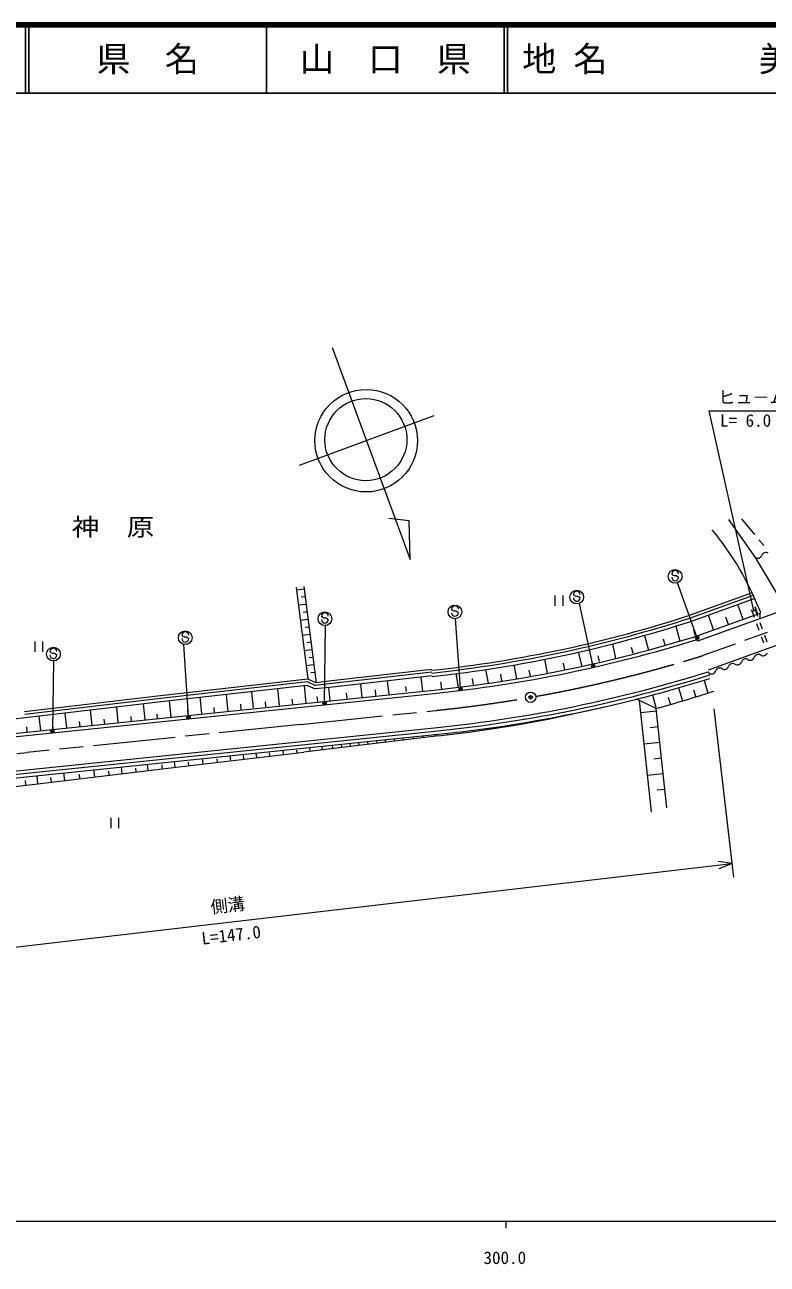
# Model space of a CAD drawing. Units: millimetres, scale not verified. Extents: x 40000 to 680000, y 20000 to 380000.
# Drawn here: x 297656 to 406214, y 198715 to 380000 of the extents above; entities that cross this region are included whole.
import ezdxf
from ezdxf.enums import TextEntityAlignment as Align

# ---------------------------------------------------------------- set-up
doc = ezdxf.new("R2010")
doc.units = ezdxf.units.MM
doc.header["$LTSCALE"] = 1000
doc.header["$PDMODE"] = 32
doc.header["$PDSIZE"] = 500
doc.linetypes.add('CHAIN', pattern=[18.5, 12, -1.5, 3.5, -1.5])
for name, color, linetype, lineweight in [('M-BGD', 7, 'Continuous', 13), ('M-BMK', 2, 'CHAIN', 13), ('M-BMK-SRVR', 3, 'Continuous', 13), ('M-STR-HTXT', 7, 'Continuous', 13), ('M-STR-STRC', 7, 'Continuous', 13), ('M-TTL', 2, 'Continuous', 140), ('M-TTL-BAND', 7, 'Continuous', 13), ('M-TTL-LINE', 7, 'Continuous', 25)]:
    doc.layers.add(name, color=color, linetype=linetype, lineweight=lineweight)
doc.layers.add('M-TTL-TXT', color=7, linetype='Continuous')
doc.styles.add('@ＭＳ ゴシック', font='')
doc.styles.add('ＭＳ ゴシック', font='')
doc.styles.get('@ＭＳ ゴシック').set_extended_font_data('@MS Gothic')
doc.styles.get('ＭＳ ゴシック').set_extended_font_data('MS Gothic')

msp = doc.modelspace()

# ---------------------------------------------------------------- linework, layer by layer
at = {"layer": 'M-BGD'}
for p, q in [((400552, 307660), (404463, 302083)), ((402447, 307757), (404372, 305455)), ((405013, 304688), (405709, 303856)), ((435570, 304042), (396040, 289851)), ((404463, 302083), (408462, 295406)), ((437090, 299807), (397560, 285615)), ((337340, 297712), (339049, 284336)), ((338499, 297444), (337392, 297302)), ((338450, 297827), (340247, 283772)), ((338641, 296336), (338087, 296266)), ((375184, 296510), (375184, 295010)), ((376309, 296510), (376309, 295010)), ((404012, 296901), (394954, 293650)), ((404180, 296537), (395073, 293268)), ((404386, 296080), (395222, 292791)), ((338782, 295229), (337675, 295087)), ((338924, 294122), (338370, 294051)), ((405145, 293913), (395907, 290597)), ((402697, 293035), (401923, 295193)), ((403988, 294298), (404326, 293357)), ((404459, 294467), (404797, 293526)), ((404855, 293810), (404468, 294889)), ((405163, 294211), (405095, 293102)), ((339066, 293014), (337958, 292873)), ((339207, 291907), (338653, 291836)), ((392840, 292040), (393435, 289844)), ((398384, 291486), (397609, 293648)), ((400540, 292260), (400153, 293338)), ((404664, 292416), (405002, 291474)), ((405134, 292584), (405472, 291643)), ((339349, 290799), (338241, 290658)), ((388279, 290696), (388874, 288545)), ((390988, 290176), (391227, 289297)), ((395449, 291491), (395709, 290535)), ((396040, 289851), (395955, 290088)), ((405340, 290533), (405677, 289592)), ((405810, 290702), (406148, 289761)), ((299108, 289801), (299108, 288301)), ((300233, 289801), (300233, 288301)), ((339632, 288585), (338524, 288443)), ((339490, 289692), (338937, 289621)), ((383572, 289434), (384034, 287297)), ((386321, 288969), (386558, 288109)), ((339773, 287477), (339220, 287406)), ((373640, 287189), (374017, 285121)), ((376388, 286633), (376561, 285672)), ((378583, 288233), (379091, 286155)), ((381468, 287703), (381653, 286848)), ((339915, 286370), (338808, 286228)), ((340056, 285262), (339503, 285192)), ((357134, 285685), (342105, 283983)), ((357179, 285288), (342150, 283585)), ((357235, 284791), (342207, 283088)), ((360697, 285095), (361035, 283100)), ((365043, 285699), (365420, 283684)), ((367229, 285005), (367366, 284001)), ((369177, 286366), (369549, 284325)), ((371371, 285582), (371574, 284702)), ((397815, 284907), (397646, 285378)), ((317479, 281890), (339034, 284343)), ((317524, 281493), (338967, 283933)), ((317581, 280996), (338882, 283420)), ((334590, 282932), (334849, 280416)), ((338506, 283377), (338772, 280799)), ((338882, 283420), (340095, 282849)), ((338967, 283933), (340179, 283362)), ((339034, 284343), (340247, 283772)), ((342207, 283088), (340095, 282849)), ((342150, 283585), (340179, 283362)), ((342105, 283983), (340247, 283772)), ((342328, 281130), (342127, 283079)), ((347008, 281620), (346803, 283609)), ((350663, 284046), (350893, 282088)), ((353325, 283226), (353397, 282489)), ((355546, 284599), (355827, 282529)), ((358424, 283920), (358585, 282817)), ((363082, 284365), (363240, 283437)), ((393266, 283023), (393816, 281106)), ((396985, 284126), (397514, 282254)), ((276513, 274346), (357451, 282697)), ((276565, 273849), (357503, 282200)), ((297610, 279569), (317476, 281890)), ((297656, 279172), (317523, 281493)), ((297714, 278675), (317581, 280996)), ((318768, 281131), (319016, 278731)), ((323260, 281642), (323506, 279254)), ((327082, 281966), (327329, 279575)), ((330791, 282383), (331027, 280095)), ((336720, 281352), (336784, 280605)), ((340485, 280980), (340403, 281775)), ((344657, 282222), (344736, 281408)), ((348875, 282713), (348954, 281898)), ((389967, 279991), (387147, 281373)), ((389294, 264905), (387523, 281189)), ((389449, 281970), (389967, 279991)), ((391745, 281644), (392020, 280684)), ((395455, 282720), (395721, 281778)), ((303530, 279320), (303753, 277157)), ((307233, 279787), (307461, 277580)), ((311043, 280232), (311280, 277933)), ((314958, 280690), (315200, 278338)), ((321455, 279807), (321519, 279060)), ((325278, 280128), (325341, 279381)), ((329190, 280616), (329254, 279869)), ((332798, 280969), (332862, 280221)), ((390011, 279589), (387724, 279340)), ((391547, 265466), (389967, 279991)), ((276328, 276144), (297714, 278675)), ((299718, 278891), (299940, 276739)), ((301712, 277613), (301768, 276952)), ((305624, 278101), (305688, 277356)), ((309232, 278454), (309294, 277728)), ((313155, 278837), (313215, 278133)), ((316978, 279158), (317032, 278527)), ((368193, 277526), (368198, 277403)), ((369505, 277732), (369511, 277600)), ((370734, 277933), (370753, 277824)), ((372097, 278165), (372115, 278064)), ((374566, 278610), (374578, 278539)), ((375911, 278866), (375915, 278840)), ((277078, 268875), (358016, 277226)), ((277129, 268378), (358067, 276729)), ((277180, 267881), (358119, 276231)), ((297889, 277292), (297953, 276545)), ((358144, 275983), (338448, 273619)), ((352903, 275693), (352940, 275322)), ((354463, 275839), (354475, 275549)), ((355848, 275997), (355860, 275689)), ((357684, 276186), (357721, 275932)), ((359440, 276372), (359473, 276140)), ((363257, 276828), (363284, 276649)), ((364237, 276956), (364259, 276813)), ((365111, 277075), (365136, 276901)), ((366088, 277213), (366110, 277096)), ((366941, 277337), (366970, 277183)), ((390260, 277302), (389116, 277178)), ((335376, 273885), (335440, 273266)), ((337382, 273902), (337427, 273472)), ((339291, 274289), (339352, 273695)), ((341169, 273975), (341132, 274342)), ((342686, 274158), (342636, 274634)), ((344005, 274321), (343967, 274687)), ((345289, 274453), (345243, 274903)), ((346537, 274636), (346499, 275003)), ((347881, 274751), (347837, 275171)), ((349104, 275284), (349135, 274959)), ((350337, 275429), (350374, 275050)), ((351676, 275531), (351707, 275210)), ((390508, 275015), (388222, 274767)), ((318582, 271288), (338448, 273619)), ((319485, 272245), (319572, 271404)), ((321530, 272163), (321583, 271650)), ((323615, 272671), (323696, 271888)), ((325752, 272655), (325803, 272165)), ((327640, 273087), (327715, 272359)), ((329568, 273109), (329617, 272641)), ((331456, 273480), (331525, 272806)), ((333388, 273529), (333434, 273082)), ((390757, 272729), (389614, 272604)), ((298723, 268897), (318582, 271288)), ((299412, 270174), (299534, 268995)), ((303332, 270579), (303447, 269466)), ((305615, 270368), (305678, 269754)), ((307724, 271032), (307832, 269993)), ((309874, 270825), (309935, 270238)), ((311750, 271447), (311850, 270477)), ((313826, 271288), (313884, 270727)), ((315565, 271841), (315658, 270936)), ((317677, 271741), (317732, 271206)), ((391006, 270442), (388719, 270193)), ((277338, 266355), (298723, 268897)), ((297707, 269482), (297776, 268811)), ((301422, 269920), (301489, 269276)), ((391254, 268155), (390111, 268031)), ((310249, 264006), (310249, 262506)), ((311374, 264006), (311374, 262506))]:
    msp.add_line(p, q, dxfattribs=at)
for centre, radius, start, end in [((364462, 278382), 43671, 21.2522, 39.44697), ((406005, 302188), 625, 54.79269, 161.05289), ((404823, 302594), 625, 234.79269, 341.05289), ((404141, 294612), 350, 209.81051, 11.84084), ((335438, 478400), 194100, 282.19942, 287.8561), ((335438, 478400), 194500, 282.19942, 287.85501), ((335438, 478400), 195000, 282.19942, 287.85366), ((337234, 478657), 197000, 275.89062, 287.32752), ((337234, 478657), 197500, 275.89062, 287.29686), ((336048, 478531), 194100, 276.24092, 282.01612), ((336048, 478531), 194500, 276.24092, 282.01612), ((336048, 478531), 195000, 276.24092, 282.01612), ((401152, 285963), 625, 56.32446, 162.58466), ((401846, 287003), 625, 236.32446, 342.58466), ((403038, 286629), 625, 56.32446, 162.58466), ((403731, 287669), 625, 236.32446, 342.58466), ((404924, 287295), 625, 56.32446, 162.58466), ((405617, 288335), 625, 236.32446, 342.58466), ((337234, 478657), 202500, 275.89062, 287.35742), ((337234, 478657), 203000, 275.89062, 287.36331), ((398074, 285671), 625, 236.32446, 342.58466), ((399267, 285296), 625, 56.32446, 162.58466), ((399960, 286337), 625, 236.32446, 342.58466), ((337234, 478657), 203500, 284.19814, 287.32752), ((337234, 478657), 203500, 275.89062, 284.19814), ((334868, 477447), 205000, 285.59162, 288.05948), ((334937, 479665), 205000, 276.50002, 283.75082)]:
    msp.add_arc(centre, radius, start, end, dxfattribs=at)
at = {"layer": 'M-BMK'}
for p, q in [((436330, 301924), (396800, 287733)), ((338029, 277677), (357759, 279713)), ((338029, 277677), (297999, 273547)), ((278104, 271495), (297999, 273547))]:
    msp.add_line(p, q, dxfattribs=at)
for start, end in [(282.61692, 287.32752), (280.11614, 282.61692), (275.8906, 279.68642)]:
    msp.add_arc((337234, 478657), 200000, start, end, dxfattribs=at)
at = {"layer": 'M-BMK-SRVR'}
for p, q in [((342595, 332788), (354023, 301799)), ((357464, 322817), (337761, 315551)), ((353859, 307464), (350877, 307799)), ((354023, 301799), (353859, 307464))]:
    msp.add_line(p, q, dxfattribs=at)
for centre, radius in [((347572, 319169), 7500), ((347526, 319320), 6000), ((371624, 281636), 750)]:
    msp.add_circle(centre, radius, dxfattribs=at)
msp.add_point((371624, 281636), dxfattribs=at)
at = {"layer": 'M-STR-HTXT'}
for p, q in [((397676, 323541), (404223, 294273)), ((397676, 323541), (416676, 323541)), ((398394, 279941), (401262, 255337)), ((401030, 257324), (399051, 257614)), ((254186, 240207), (401030, 257324)), ((399171, 256586), (401030, 257324))]:
    msp.add_line(p, q, dxfattribs=at)
at = {"layer": 'M-STR-STRC'}
for p, q in [((392255, 299688), (392362, 299553)), ((392362, 299553), (392608, 299443)), ((392608, 299443), (392909, 299443)), ((392909, 299443), (393155, 299305)), ((393155, 299305), (393255, 299188)), ((395938, 290477), (393105, 298376)), ((377874, 296672), (377981, 296537)), ((377981, 296537), (378227, 296427)), ((378227, 296427), (378528, 296427)), ((378528, 296427), (378774, 296290)), ((378774, 296290), (378874, 296172)), ((360052, 294508), (360159, 294372)), ((360159, 294372), (360405, 294262)), ((360405, 294262), (360705, 294262)), ((360705, 294262), (360951, 294125)), ((360951, 294125), (361052, 294008)), ((380725, 286362), (378749, 295370)), ((341031, 293502), (341138, 293367)), ((341138, 293367), (341384, 293257)), ((341384, 293257), (341684, 293257)), ((341489, 280914), (341602, 292130)), ((341684, 293257), (341931, 293120)), ((341931, 293120), (342031, 293002)), ((361368, 282994), (360639, 293136)), ((320618, 290719), (320725, 290583)), ((320725, 290583), (320971, 290474)), ((320971, 290474), (321272, 290474)), ((321272, 290474), (321518, 290336)), ((321518, 290336), (321618, 290219)), ((301339, 288325), (301446, 288189)), ((321584, 278857), (320930, 289362)), ((301446, 288189), (301692, 288080)), ((301692, 288080), (301993, 288080)), ((301862, 286950), (301698, 276840)), ((301993, 288080), (302239, 287942)), ((302239, 287942), (302339, 287825))]:
    msp.add_line(p, q, dxfattribs=at)
for centre, radius in [((392755, 299313), 1000), ((378374, 296297), 1000), ((341531, 293127), 1000), ((360552, 294133), 1000), ((321118, 290344), 1000), ((395988, 290336), 150), ((395988, 290336), 120), ((395988, 290336), 90), ((395988, 290336), 60), ((395988, 290336), 30), ((301839, 287950), 1000), ((380757, 286215), 150), ((380757, 286215), 120), ((380757, 286215), 90), ((380757, 286215), 60), ((380757, 286215), 30), ((361379, 282844), 150), ((361379, 282844), 120), ((361379, 282844), 90), ((361379, 282844), 60), ((361379, 282844), 30), ((341488, 280764), 150), ((341488, 280764), 120), ((341488, 280764), 90), ((341488, 280764), 60), ((341488, 280764), 30), ((321594, 278708), 150), ((321594, 278708), 120), ((321594, 278708), 90), ((321594, 278708), 60), ((321594, 278708), 30), ((301696, 276690), 150), ((301696, 276690), 120), ((301696, 276690), 90), ((301696, 276690), 60), ((301696, 276690), 30)]:
    msp.add_circle(centre, radius, dxfattribs=at)
for centre, start, end in [((392755, 299688), 0, 180), ((392755, 299188), 180, 0), ((378374, 296672), 0, 180), ((378374, 296172), 180, 0), ((341531, 293502), 0, 180), ((360552, 294508), 0, 180), ((360552, 294008), 180, 0), ((341531, 293002), 180, 0), ((321118, 290719), 0, 180), ((321118, 290219), 180, 0), ((301839, 288325), 0, 180), ((301839, 287825), 180, 0)]:
    msp.add_arc(centre, 500, start, end, dxfattribs=at)
for p in [(395988, 290336), (380757, 286215), (361379, 282844), (341488, 280764), (321594, 278708), (301696, 276690)]:
    msp.add_point(p, dxfattribs=at)
at = {"layer": 'M-TTL'}
msp.add_line((680000, 380000), (40000, 380000), dxfattribs=at)
at = {"layer": 'M-TTL-BAND'}
for p, q in [((40000, 205000), (579000, 205000)), ((368000, 205000), (368000, 204000))]:
    msp.add_line(p, q, dxfattribs=at)
at = {"layer": 'M-TTL-LINE'}
for p, q in [((297750, 380000), (297750, 370000)), ((298250, 380000), (298250, 370000)), ((333000, 380000), (333000, 370000)), ((367750, 380000), (367750, 370000)), ((368250, 380000), (368250, 370000)), ((40000, 370000), (680000, 370000))]:
    msp.add_line(p, q, dxfattribs=at)

# ---------------------------------------------------------------- texts
at = {"layer": 'M-BGD', "style": 'ＭＳ ゴシック', "width": 1.15}
msp.add_text('神\u3000原', height=2566, dxfattribs=at).set_placement((310550, 306543), align=Align.MIDDLE_CENTER)
at = {"layer": 'M-STR-HTXT', "style": 'ＭＳ ゴシック'}
msp.add_text('ヒュ－ム管', height=1833, dxfattribs=at).set_placement((399051, 324041), align=Align.BOTTOM_LEFT)
msp.add_text('L= 6.0\u3000Φ300', height=1833, dxfattribs=at).set_placement((407176, 323041), align=Align.TOP_CENTER)
msp.add_text('側溝', height=1833, rotation=6.649, dxfattribs=at).set_placement((327492, 249758), align=Align.BOTTOM_CENTER)
at = {"layer": 'M-STR-HTXT', "style": '@ＭＳ ゴシック'}
msp.add_text('L=147.0', height=1833, rotation=6.649, dxfattribs=at).set_placement((327724, 247772), align=Align.TOP_CENTER)
at = {"layer": 'M-TTL-BAND', "style": 'ＭＳ ゴシック'}
msp.add_text('300.0', height=1833, dxfattribs=at).set_placement((367844, 198195), align=Align.BOTTOM_CENTER)
at = {"layer": 'M-TTL-TXT', "style": 'ＭＳ ゴシック'}
for s, p in [('県\u3000名', (315625, 375000)), ('山\u3000口\u3000県', (350375, 375000))]:
    msp.add_text(s, height=3666, dxfattribs=at).set_placement(p, align=Align.MIDDLE_CENTER)
for s, p in [('地 名', (370380, 375000)), ('美祢市西厚保町原', (405024, 375000))]:
    msp.add_text(s, height=3666, dxfattribs=at).set_placement(p, align=Align.MIDDLE_LEFT)

doc.saveas('drawing.dxf')
